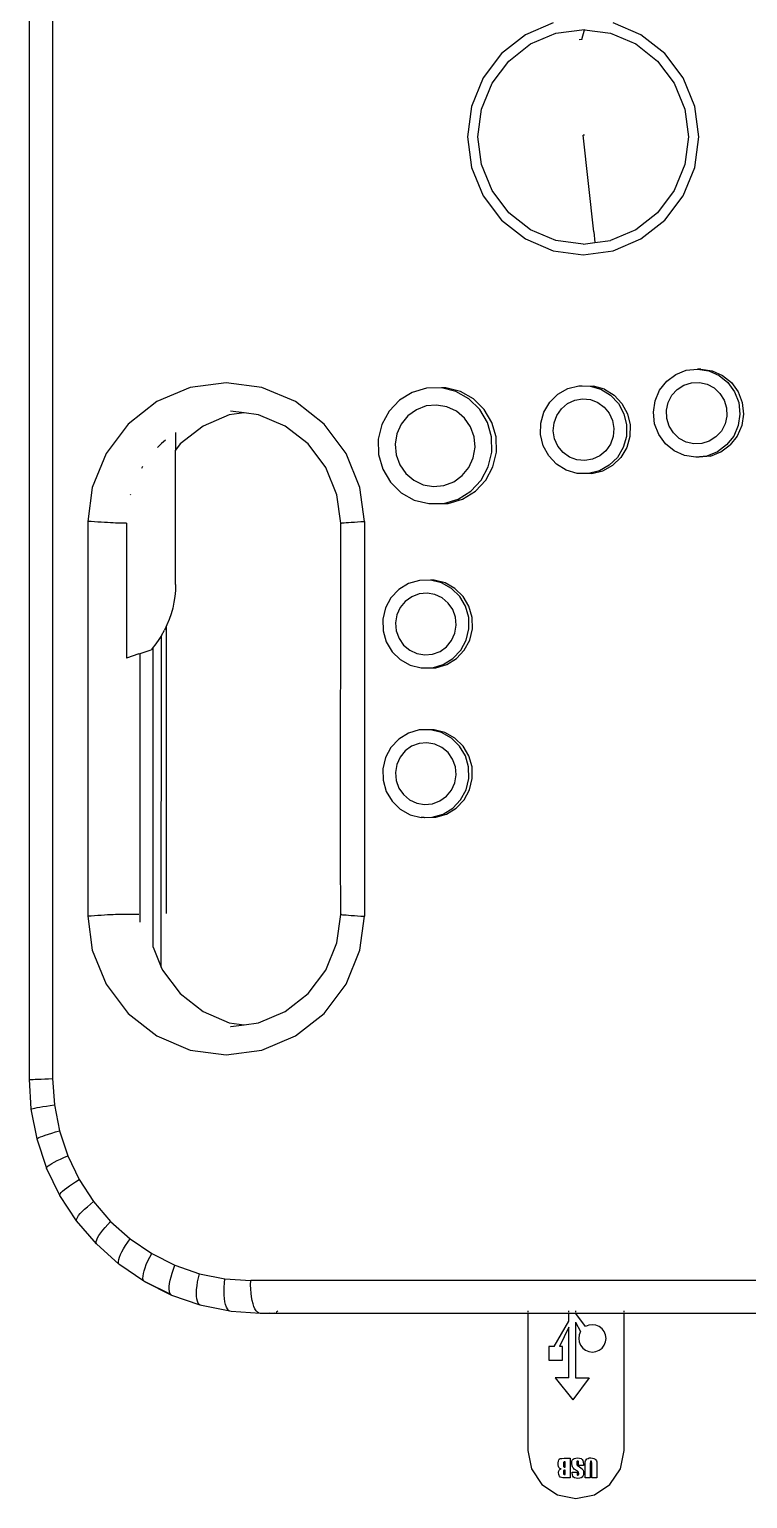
# Model space of a CAD drawing. Extents: x 2733443 to 3206532, y -1516114 to -1264405.
# Drawn here: x 3028931.4 to 3029077.1, y -1493497.3 to -1493199.3 of the extents above; entities that cross this region are included whole.
import ezdxf

# ---------------------------------------------------------------- set-up
doc = ezdxf.new("R2010")
doc.units = 0
doc.header["$MEASUREMENT"] = 0
doc.linetypes.add('1', pattern=[0, 0, 0])
doc.layers.get('0').update_dxf_attribs({"color": 250, "linetype": '1'})
doc.layers.add('furniture', color=33, linetype='Continuous')

# ---------------------------------------------------------------- blocks, each defined once
blk = doc.blocks.new('EQUIPMENT')
at = {"layer": 'furniture'}
for p, q in [((-2661.78, 8751.13), (-2661.78, 9115.26)), ((-2657.07, 9115.06), (-2657.07, 8751.33)), ((-2555.54, 8965.43), (-2561.2, 8963.04)), ((-2555, 8963.35), (-2549.2, 8964.13)), ((-2549.73, 8962.05), (-2549.19, 8964.05)), ((-2549.19, 8964.05), (-2549.22, 8964.06)), ((-2549.2, 8964.13), (-2549.19, 8964.05)), ((-2549.19, 8964.05), (-2543.95, 8963.35)), ((-2537.75, 8963.04), (-2543.41, 8965.43)), ((-2561.2, 8963.04), (-2566.06, 8959.24)), ((-2564.56, 8957.72), (-2560.14, 8961.18)), ((-2560.14, 8961.18), (-2555, 8963.35)), ((-2549.73, 8962.05), (-2550.27, 8961.98)), ((-2543.95, 8963.35), (-2538.81, 8961.18)), ((-2538.81, 8961.18), (-2534.39, 8957.72)), ((-2532.89, 8959.24), (-2537.75, 8963.04)), ((-2566.06, 8959.24), (-2569.78, 8954.29)), ((-2567.95, 8953.21), (-2564.56, 8957.72)), ((-2534.39, 8957.72), (-2531, 8953.21)), ((-2529.17, 8954.29), (-2532.89, 8959.24)), ((-2569.78, 8954.29), (-2572.12, 8948.52)), ((-2570.08, 8947.96), (-2567.95, 8953.21)), ((-2531, 8953.21), (-2528.86, 8947.96)), ((-2526.82, 8948.52), (-2529.17, 8954.29)), ((-2572.12, 8948.52), (-2572.92, 8942.33)), ((-2526.03, 8942.33), (-2526.82, 8948.52)), ((-2570.81, 8942.33), (-2570.08, 8947.96)), ((-2528.86, 8947.96), (-2528.14, 8942.33)), ((-2549.29, 8942.69), (-2549.51, 8942.66)), ((-2547.34, 8923.05), (-2549.51, 8942.66)), ((-2549.23, 8942.69), (-2549.29, 8942.69)), ((-2572.92, 8942.33), (-2572.12, 8936.14)), ((-2570.08, 8936.7), (-2570.81, 8942.33)), ((-2528.14, 8942.33), (-2528.86, 8936.7)), ((-2526.82, 8936.14), (-2526.03, 8942.33)), ((-2567.95, 8931.45), (-2570.08, 8936.7)), ((-2528.86, 8936.7), (-2531, 8931.45)), ((-2572.12, 8936.14), (-2569.78, 8930.38)), ((-2529.17, 8930.38), (-2526.82, 8936.14)), ((-2564.56, 8926.95), (-2567.95, 8931.45)), ((-2531, 8931.45), (-2534.39, 8926.95)), ((-2569.78, 8930.38), (-2566.06, 8925.42)), ((-2532.89, 8925.42), (-2529.17, 8930.38)), ((-2566.06, 8925.42), (-2561.2, 8921.62)), ((-2560.14, 8923.49), (-2564.56, 8926.95)), ((-2534.39, 8926.95), (-2538.81, 8923.49)), ((-2537.75, 8921.62), (-2532.89, 8925.42)), ((-2555, 8921.31), (-2560.14, 8923.49)), ((-2547.34, 8923.05), (-2547.1, 8920.89)), ((-2538.81, 8923.49), (-2543.95, 8921.31)), ((-2561.2, 8921.62), (-2555.54, 8919.23)), ((-2555.54, 8919.23), (-2549.47, 8918.42)), ((-2549.47, 8920.57), (-2555, 8921.31)), ((-2549.47, 8920.57), (-2547.1, 8920.89)), ((-2549.47, 8918.42), (-2543.41, 8919.23)), ((-2547.1, 8920.89), (-2543.95, 8921.31)), ((-2543.41, 8919.23), (-2537.75, 8921.62)), ((-2530.69, 8894.14), (-2528.56, 8894.99)), ((-2528.56, 8894.99), (-2526.28, 8895.25)), ((-2526.28, 8895.25), (-2524.02, 8894.9)), ((-2525.58, 8895.25), (-2526.28, 8895.25)), ((-2525.58, 8895.25), (-2523.31, 8894.9)), ((-2524.02, 8894.9), (-2521.92, 8893.96)), ((-2523.31, 8894.9), (-2521.21, 8893.96)), ((-2621.88, 8892.46), (-2629.15, 8891.49)), ((-2614.61, 8891.49), (-2621.88, 8892.46)), ((-2533.97, 8890.93), (-2532.54, 8892.76)), ((-2532.54, 8892.76), (-2530.69, 8894.14)), ((-2530.39, 8891.12), (-2529.03, 8891.99)), ((-2529.03, 8891.99), (-2527.5, 8892.47)), ((-2527.5, 8892.47), (-2525.89, 8892.54)), ((-2525.89, 8892.54), (-2524.33, 8892.17)), ((-2524.33, 8892.17), (-2522.91, 8891.41)), ((-2521.92, 8893.96), (-2520.13, 8892.5)), ((-2521.21, 8893.96), (-2519.42, 8892.5)), ((-2520.13, 8892.5), (-2518.77, 8890.61)), ((-2519.42, 8892.5), (-2518.07, 8890.61)), ((-2629.15, 8891.49), (-2635.93, 8888.63)), ((-2607.83, 8888.63), (-2614.61, 8891.49)), ((-2586.75, 8888.91), (-2588.85, 8886.69)), ((-2584.17, 8890.51), (-2586.75, 8888.91)), ((-2581.26, 8891.37), (-2584.17, 8890.51)), ((-2578.23, 8891.43), (-2581.26, 8891.37)), ((-2575.3, 8890.7), (-2578.23, 8891.43)), ((-2577.31, 8891.43), (-2578.23, 8891.43)), ((-2574.37, 8890.7), (-2577.31, 8891.43)), ((-2572.65, 8889.21), (-2575.3, 8890.7)), ((-2571.72, 8889.21), (-2574.37, 8890.7)), ((-2570.46, 8887.07), (-2572.65, 8889.21)), ((-2569.54, 8887.07), (-2571.72, 8889.21)), ((-2556.24, 8888.53), (-2554.59, 8890.15)), ((-2554.59, 8890.15), (-2552.58, 8891.27)), ((-2552.66, 8888.23), (-2551.2, 8888.92)), ((-2552.58, 8891.27), (-2550.35, 8891.83)), ((-2551.2, 8888.92), (-2549.62, 8889.19)), ((-2550.35, 8891.83), (-2549.71, 8891.82)), ((-2549.71, 8891.82), (-2549.65, 8891.83)), ((-2549.65, 8891.83), (-2548.06, 8891.78)), ((-2549.62, 8889.19), (-2548.02, 8889.04)), ((-2548.06, 8891.78), (-2545.86, 8891.13)), ((-2548.06, 8891.78), (-2547.36, 8891.78)), ((-2548.02, 8889.04), (-2546.52, 8888.47)), ((-2545.16, 8891.13), (-2547.36, 8891.78)), ((-2545.86, 8891.13), (-2543.9, 8889.92)), ((-2545.16, 8891.13), (-2543.2, 8889.92)), ((-2543.9, 8889.92), (-2542.31, 8888.23)), ((-2543.2, 8889.92), (-2541.61, 8888.23)), ((-2534.9, 8888.79), (-2533.97, 8890.93)), ((-2532.23, 8888.47), (-2531.48, 8889.92)), ((-2531.48, 8889.92), (-2530.39, 8891.12)), ((-2522.91, 8891.41), (-2521.73, 8890.3)), ((-2521.73, 8890.3), (-2520.88, 8888.91)), ((-2520.88, 8888.91), (-2520.4, 8887.35)), ((-2518.77, 8890.61), (-2517.94, 8888.43)), ((-2518.07, 8890.61), (-2517.23, 8888.43)), ((-2635.93, 8888.63), (-2641.74, 8884.07)), ((-2621.24, 8885.94), (-2626.54, 8883.69)), ((-2618.23, 8886.34), (-2621.24, 8885.94)), ((-2618.23, 8886.34), (-2621.03, 8886.72)), ((-2615.34, 8885.99), (-2618.23, 8886.34)), ((-2609.91, 8883.69), (-2615.34, 8885.99)), ((-2602.01, 8884.07), (-2607.83, 8888.63)), ((-2588.85, 8886.69), (-2590.31, 8883.98)), ((-2583.3, 8887), (-2585.02, 8885.76)), ((-2581.31, 8887.75), (-2583.3, 8887)), ((-2579.2, 8887.95), (-2581.31, 8887.75)), ((-2577.11, 8887.59), (-2579.2, 8887.95)), ((-2575.19, 8886.69), (-2577.11, 8887.59)), ((-2573.56, 8885.31), (-2575.19, 8886.69)), ((-2568.9, 8884.43), (-2570.46, 8887.07)), ((-2567.97, 8884.43), (-2569.54, 8887.07)), ((-2558.07, 8884.28), (-2557.43, 8886.53)), ((-2557.43, 8886.53), (-2556.24, 8888.53)), ((-2554.82, 8885.85), (-2553.9, 8887.19)), ((-2553.9, 8887.19), (-2552.66, 8888.23)), ((-2546.52, 8888.47), (-2545.21, 8887.53)), ((-2545.21, 8887.53), (-2544.19, 8886.27)), ((-2544.19, 8886.27), (-2543.52, 8884.78)), ((-2542.31, 8888.23), (-2541.21, 8886.19)), ((-2541.61, 8888.23), (-2540.5, 8886.19)), ((-2541.21, 8886.19), (-2540.66, 8883.92)), ((-2540.5, 8886.19), (-2539.96, 8883.92)), ((-2535.24, 8886.48), (-2534.9, 8888.79)), ((-2534.99, 8884.16), (-2535.24, 8886.48)), ((-2532.58, 8886.88), (-2532.23, 8888.47)), ((-2532.52, 8885.24), (-2532.58, 8886.88)), ((-2520.4, 8887.35), (-2520.34, 8885.72)), ((-2517.68, 8886.11), (-2518.03, 8883.8)), ((-2517.94, 8888.43), (-2517.68, 8886.11)), ((-2516.98, 8886.11), (-2517.33, 8883.8)), ((-2517.23, 8888.43), (-2516.98, 8886.11)), ((-2641.74, 8884.07), (-2646.21, 8878.14)), ((-2626.54, 8883.69), (-2631.2, 8880.05)), ((-2605.24, 8880.05), (-2609.91, 8883.69)), ((-2597.55, 8878.14), (-2602.01, 8884.07)), ((-2590.31, 8883.98), (-2591.03, 8880.99)), ((-2586.38, 8884.09), (-2587.26, 8882.13)), ((-2585.02, 8885.76), (-2586.38, 8884.09)), ((-2572.33, 8883.55), (-2573.56, 8885.31)), ((-2571.6, 8881.52), (-2572.33, 8883.55)), ((-2568.05, 8881.47), (-2568.9, 8884.43)), ((-2567.13, 8881.47), (-2567.97, 8884.43)), ((-2558.11, 8881.94), (-2558.07, 8884.28)), ((-2555.53, 8882.69), (-2555.38, 8884.32)), ((-2555.38, 8884.32), (-2554.82, 8885.85)), ((-2543.52, 8884.78), (-2543.24, 8883.17)), ((-2543.24, 8883.17), (-2543.39, 8881.54)), ((-2540.66, 8883.92), (-2540.71, 8881.58)), ((-2539.96, 8883.92), (-2540, 8881.58)), ((-2534.16, 8881.98), (-2534.99, 8884.16)), ((-2532.05, 8883.68), (-2532.52, 8885.24)), ((-2531.19, 8882.29), (-2532.05, 8883.68)), ((-2520.7, 8884.12), (-2521.45, 8882.67)), ((-2520.34, 8885.72), (-2520.7, 8884.12)), ((-2518.03, 8883.8), (-2518.95, 8881.66)), ((-2517.33, 8883.8), (-2518.25, 8881.66)), ((-2635.01, 8880.13), (-2635.78, 8879.36)), ((-2634.21, 8880.81), (-2635.01, 8880.13)), ((-2632.15, 8882.36), (-2632.15, 8878.79)), ((-2631.2, 8880.05), (-2632.15, 8878.79)), ((-2601.67, 8875.29), (-2605.24, 8880.05)), ((-2591.03, 8880.99), (-2590.97, 8877.9)), ((-2587.26, 8882.13), (-2587.62, 8880)), ((-2587.62, 8880), (-2587.42, 8877.85)), ((-2571.4, 8879.37), (-2571.6, 8881.52)), ((-2567.99, 8878.39), (-2568.05, 8881.47)), ((-2567.06, 8878.39), (-2567.13, 8881.47)), ((-2557.57, 8879.67), (-2558.11, 8881.94)), ((-2555.26, 8881.08), (-2555.53, 8882.69)), ((-2554.59, 8879.59), (-2555.26, 8881.08)), ((-2543.95, 8880.01), (-2544.88, 8878.67)), ((-2543.39, 8881.54), (-2543.95, 8880.01)), ((-2540.71, 8881.58), (-2541.35, 8879.33)), ((-2540, 8881.58), (-2540.64, 8879.33)), ((-2532.8, 8880.1), (-2534.16, 8881.98)), ((-2531.01, 8878.64), (-2532.8, 8880.1)), ((-2530.01, 8881.18), (-2531.19, 8882.29)), ((-2528.6, 8880.42), (-2530.01, 8881.18)), ((-2527.03, 8880.05), (-2528.6, 8880.42)), ((-2525.43, 8880.12), (-2527.03, 8880.05)), ((-2523.89, 8880.6), (-2525.43, 8880.12)), ((-2522.54, 8881.47), (-2523.89, 8880.6)), ((-2521.45, 8882.67), (-2522.54, 8881.47)), ((-2518.95, 8881.66), (-2520.38, 8879.84)), ((-2518.25, 8881.66), (-2519.68, 8879.84)), ((-2646.21, 8878.14), (-2649.02, 8871.23)), ((-2632.15, 8851.52), (-2632.15, 8878.79)), ((-2594.74, 8871.23), (-2597.55, 8878.14)), ((-2590.97, 8877.9), (-2590.12, 8874.94)), ((-2587.42, 8877.85), (-2586.69, 8875.83)), ((-2572.64, 8875.28), (-2571.76, 8877.24)), ((-2571.76, 8877.24), (-2571.4, 8879.37)), ((-2568.71, 8875.39), (-2567.99, 8878.39)), ((-2567.79, 8875.39), (-2567.06, 8878.39)), ((-2556.46, 8877.63), (-2557.57, 8879.67)), ((-2554.87, 8875.94), (-2556.46, 8877.63)), ((-2553.56, 8878.33), (-2554.59, 8879.59)), ((-2552.25, 8877.39), (-2553.56, 8878.33)), ((-2550.75, 8876.82), (-2552.25, 8877.39)), ((-2546.11, 8877.63), (-2547.57, 8876.94)), ((-2544.88, 8878.67), (-2546.11, 8877.63)), ((-2542.53, 8877.33), (-2544.19, 8875.72)), ((-2543.48, 8875.72), (-2541.83, 8877.33)), ((-2541.35, 8879.33), (-2542.53, 8877.33)), ((-2540.64, 8879.33), (-2541.83, 8877.33)), ((-2528.91, 8877.7), (-2531.01, 8878.64)), ((-2526.64, 8877.34), (-2528.91, 8877.7)), ((-2524.37, 8877.6), (-2526.64, 8877.34)), ((-2525.94, 8877.34), (-2526.64, 8877.34)), ((-2523.66, 8877.6), (-2525.94, 8877.34)), ((-2522.23, 8878.45), (-2524.37, 8877.6)), ((-2523.66, 8877.6), (-2521.53, 8878.45)), ((-2520.38, 8879.84), (-2522.23, 8878.45)), ((-2521.53, 8878.45), (-2519.68, 8879.84)), ((-2638.83, 8875.46), (-2639.07, 8875.05)), ((-2599.42, 8869.76), (-2601.67, 8875.29)), ((-2590.12, 8874.94), (-2588.56, 8872.3)), ((-2586.69, 8875.83), (-2585.46, 8874.06)), ((-2585.46, 8874.06), (-2583.83, 8872.68)), ((-2574, 8873.62), (-2572.64, 8875.28)), ((-2570.17, 8872.69), (-2568.71, 8875.39)), ((-2569.24, 8872.69), (-2567.79, 8875.39)), ((-2552.91, 8874.73), (-2554.87, 8875.94)), ((-2550.71, 8874.08), (-2552.91, 8874.73)), ((-2549.15, 8876.67), (-2550.75, 8876.82)), ((-2548.42, 8874.03), (-2550.71, 8874.08)), ((-2547.57, 8876.94), (-2549.15, 8876.67)), ((-2546.19, 8874.59), (-2548.42, 8874.03)), ((-2547.72, 8874.03), (-2548.42, 8874.03)), ((-2547.72, 8874.03), (-2545.49, 8874.59)), ((-2544.19, 8875.72), (-2546.19, 8874.59)), ((-2545.49, 8874.59), (-2543.48, 8875.72)), ((-2649.02, 8871.23), (-2649.9, 8864.35)), ((-2593.85, 8864.35), (-2594.74, 8871.23)), ((-2588.56, 8872.3), (-2586.38, 8870.16)), ((-2583.83, 8872.68), (-2581.91, 8871.78)), ((-2581.91, 8871.78), (-2579.82, 8871.42)), ((-2579.82, 8871.42), (-2577.71, 8871.62)), ((-2577.71, 8871.62), (-2575.73, 8872.37)), ((-2575.73, 8872.37), (-2574, 8873.62)), ((-2572.27, 8870.46), (-2570.17, 8872.69)), ((-2571.34, 8870.46), (-2569.24, 8872.69)), ((-2641.29, 8869.81), (-2641.32, 8869.69)), ((-2598.65, 8863.99), (-2599.42, 8869.76)), ((-2586.38, 8870.16), (-2583.72, 8868.67)), ((-2583.72, 8868.67), (-2580.79, 8867.94)), ((-2577.76, 8868), (-2574.85, 8868.86)), ((-2576.83, 8868), (-2573.93, 8868.86)), ((-2574.85, 8868.86), (-2572.27, 8870.46)), ((-2573.93, 8868.86), (-2571.34, 8870.46)), ((-2580.79, 8867.94), (-2579.93, 8867.96)), ((-2579.93, 8867.96), (-2579.86, 8867.94)), ((-2579.86, 8867.94), (-2577.76, 8868)), ((-2577.76, 8868), (-2576.83, 8868)), ((-2649.27, 8864.31), (-2649.9, 8864.35)), ((-2649.9, 8864.35), (-2649.9, 8784.26)), ((-2648.59, 8864.26), (-2649.27, 8864.31)), ((-2647.91, 8864.22), (-2648.59, 8864.26)), ((-2647.22, 8864.17), (-2647.91, 8864.22)), ((-2646.55, 8864.13), (-2647.22, 8864.17)), ((-2645.91, 8864.09), (-2646.55, 8864.13)), ((-2645.31, 8864.06), (-2645.91, 8864.09)), ((-2644.78, 8864.03), (-2645.31, 8864.06)), ((-2644.31, 8864.01), (-2644.78, 8864.03)), ((-2643.94, 8863.99), (-2644.31, 8864.01)), ((-2643.65, 8863.98), (-2643.94, 8863.99)), ((-2643.46, 8863.98), (-2643.65, 8863.98)), ((-2642.09, 8863.98), (-2643.46, 8863.98)), ((-2642.09, 8863.98), (-2642.09, 8836.58)), ((-2598.67, 8796.53), (-2598.65, 8863.99)), ((-2598.59, 8863.98), (-2598.65, 8863.99)), ((-2598.59, 8863.98), (-2598.52, 8864.01)), ((-2598.52, 8863.98), (-2598.59, 8863.98)), ((-2598.52, 8864.01), (-2598.29, 8864.03)), ((-2598.29, 8864.03), (-2597.97, 8864.06)), ((-2597.97, 8864.06), (-2597.55, 8864.09)), ((-2597.55, 8864.09), (-2597.06, 8864.13)), ((-2597.06, 8864.13), (-2596.5, 8864.17)), ((-2596.5, 8864.17), (-2595.88, 8864.22)), ((-2595.88, 8864.22), (-2595.23, 8864.26)), ((-2595.23, 8864.26), (-2594.54, 8864.31)), ((-2594.54, 8864.31), (-2593.85, 8864.35)), ((-2593.85, 8864.35), (-2593.85, 8784.26)), ((-2632.18, 8850.32), (-2632.29, 8849.12)), ((-2632.15, 8851.52), (-2632.18, 8850.32)), ((-2586.86, 8850.51), (-2588.45, 8848.82)), ((-2584.9, 8851.72), (-2586.86, 8850.51)), ((-2582.7, 8852.37), (-2584.9, 8851.72)), ((-2580.41, 8852.42), (-2582.7, 8852.37)), ((-2578.18, 8851.86), (-2580.41, 8852.42)), ((-2579.7, 8852.42), (-2580.41, 8852.42)), ((-2577.48, 8851.86), (-2579.7, 8852.42)), ((-2576.17, 8850.74), (-2578.18, 8851.86)), ((-2575.47, 8850.74), (-2577.48, 8851.86)), ((-2574.52, 8849.12), (-2576.17, 8850.74)), ((-2573.82, 8849.12), (-2575.47, 8850.74)), ((-2632.47, 8847.93), (-2632.72, 8846.76)), ((-2632.29, 8849.12), (-2632.47, 8847.93)), ((-2588.45, 8848.82), (-2589.55, 8846.78)), ((-2585.55, 8848.12), (-2586.57, 8846.86)), ((-2584.24, 8849.07), (-2585.55, 8848.12)), ((-2582.74, 8849.63), (-2584.24, 8849.07)), ((-2581.14, 8849.78), (-2582.74, 8849.63)), ((-2579.56, 8849.51), (-2581.14, 8849.78)), ((-2578.1, 8848.83), (-2579.56, 8849.51)), ((-2576.86, 8847.78), (-2578.1, 8848.83)), ((-2575.94, 8846.45), (-2576.86, 8847.78)), ((-2573.33, 8847.12), (-2574.52, 8849.12)), ((-2572.63, 8847.12), (-2573.82, 8849.12)), ((-2633.43, 8844.47), (-2633.89, 8843.36)), ((-2633.04, 8845.6), (-2633.43, 8844.47)), ((-2632.72, 8846.76), (-2633.04, 8845.6)), ((-2589.55, 8846.78), (-2590.1, 8844.51)), ((-2590.1, 8844.51), (-2590.05, 8842.17)), ((-2587.24, 8845.37), (-2587.51, 8843.76)), ((-2586.57, 8846.86), (-2587.24, 8845.37)), ((-2575.38, 8844.91), (-2575.94, 8846.45)), ((-2575.23, 8843.28), (-2575.38, 8844.91)), ((-2572.69, 8844.87), (-2573.33, 8847.12)), ((-2572.65, 8842.54), (-2572.69, 8844.87)), ((-2571.99, 8844.87), (-2572.63, 8847.12)), ((-2571.94, 8842.54), (-2571.99, 8844.87)), ((-2635, 8841.23), (-2635.65, 8840.22)), ((-2635.03, 8773.93), (-2635, 8841.23)), ((-2635, 8841.23), (-2634.41, 8842.28)), ((-2633.89, 8843.36), (-2634.41, 8842.28)), ((-2634.01, 8784.8), (-2634.01, 8843.1)), ((-2590.05, 8842.17), (-2589.41, 8839.92)), ((-2587.51, 8843.76), (-2587.37, 8842.13)), ((-2587.37, 8842.13), (-2586.81, 8840.6)), ((-2576.17, 8840.18), (-2575.5, 8841.67)), ((-2575.5, 8841.67), (-2575.23, 8843.28)), ((-2573.19, 8840.27), (-2572.65, 8842.54)), ((-2572.49, 8840.27), (-2571.94, 8842.54)), ((-2639.3, 8837.56), (-2637.12, 8838.32)), ((-2636.68, 8838.86), (-2637.12, 8838.32)), ((-2636.35, 8839.25), (-2636.68, 8838.86)), ((-2636.68, 8778.01), (-2636.68, 8838.86)), ((-2635.65, 8840.22), (-2636.35, 8839.25)), ((-2589.41, 8839.92), (-2588.23, 8837.92)), ((-2586.81, 8840.6), (-2585.88, 8839.26)), ((-2585.88, 8839.26), (-2584.65, 8838.22)), ((-2578.5, 8837.98), (-2577.2, 8838.92)), ((-2577.2, 8838.92), (-2576.17, 8840.18)), ((-2574.3, 8838.22), (-2573.19, 8840.27)), ((-2573.6, 8838.22), (-2572.49, 8840.27)), ((-2639.58, 8837.46), (-2642.09, 8836.58)), ((-2639.58, 8837.46), (-2639.3, 8837.56)), ((-2639.3, 8783.03), (-2639.3, 8837.56)), ((-2588.23, 8837.92), (-2586.57, 8836.31)), ((-2586.57, 8836.31), (-2584.56, 8835.18)), ((-2584.65, 8838.22), (-2583.19, 8837.53)), ((-2583.19, 8837.53), (-2581.61, 8837.26)), ((-2581.61, 8837.26), (-2580.01, 8837.41)), ((-2580.05, 8834.67), (-2577.85, 8835.32)), ((-2580.01, 8837.41), (-2578.5, 8837.98)), ((-2579.34, 8834.67), (-2577.14, 8835.32)), ((-2577.85, 8835.32), (-2575.88, 8836.53)), ((-2577.14, 8835.32), (-2575.18, 8836.53)), ((-2575.88, 8836.53), (-2574.3, 8838.22)), ((-2575.18, 8836.53), (-2573.6, 8838.22)), ((-2584.56, 8835.18), (-2582.34, 8834.62)), ((-2582.34, 8834.62), (-2581.69, 8834.63)), ((-2581.69, 8834.63), (-2581.64, 8834.62)), ((-2581.64, 8834.62), (-2580.05, 8834.67)), ((-2580.05, 8834.67), (-2579.34, 8834.67)), ((-2584.92, 8821.38), (-2586.88, 8820.17)), ((-2582.72, 8822.04), (-2584.92, 8821.38)), ((-2580.42, 8822.08), (-2582.72, 8822.04)), ((-2578.2, 8821.53), (-2580.42, 8822.08)), ((-2579.72, 8822.08), (-2580.42, 8822.08)), ((-2577.5, 8821.53), (-2579.72, 8822.08)), ((-2576.19, 8820.4), (-2578.2, 8821.53)), ((-2575.49, 8820.4), (-2577.5, 8821.53)), ((-2574.54, 8818.78), (-2576.19, 8820.4)), ((-2573.83, 8818.78), (-2575.49, 8820.4)), ((-2588.47, 8818.49), (-2589.57, 8816.44)), ((-2586.88, 8820.17), (-2588.47, 8818.49)), ((-2585.57, 8817.78), (-2586.59, 8816.52)), ((-2584.26, 8818.73), (-2585.57, 8817.78)), ((-2582.75, 8819.3), (-2584.26, 8818.73)), ((-2581.16, 8819.45), (-2582.75, 8819.3)), ((-2579.57, 8819.17), (-2581.16, 8819.45)), ((-2578.12, 8818.49), (-2579.57, 8819.17)), ((-2576.88, 8817.44), (-2578.12, 8818.49)), ((-2575.95, 8816.11), (-2576.88, 8817.44)), ((-2573.35, 8816.78), (-2574.54, 8818.78)), ((-2572.65, 8816.78), (-2573.83, 8818.78)), ((-2589.57, 8816.44), (-2590.12, 8814.17)), ((-2587.26, 8815.04), (-2587.53, 8813.42)), ((-2586.59, 8816.52), (-2587.26, 8815.04)), ((-2575.4, 8814.57), (-2575.95, 8816.11)), ((-2575.25, 8812.94), (-2575.4, 8814.57)), ((-2572.71, 8814.54), (-2573.35, 8816.78)), ((-2572.66, 8812.2), (-2572.71, 8814.54)), ((-2572.01, 8814.54), (-2572.65, 8816.78)), ((-2571.96, 8812.2), (-2572.01, 8814.54)), ((-2590.12, 8814.17), (-2590.07, 8811.83)), ((-2590.07, 8811.83), (-2589.43, 8809.59)), ((-2587.53, 8813.42), (-2587.38, 8811.79)), ((-2587.38, 8811.79), (-2586.83, 8810.26)), ((-2575.52, 8811.33), (-2575.25, 8812.94)), ((-2573.21, 8809.93), (-2572.66, 8812.2)), ((-2572.51, 8809.93), (-2571.96, 8812.2)), ((-2589.43, 8809.59), (-2588.24, 8807.59)), ((-2586.83, 8810.26), (-2585.9, 8808.92)), ((-2585.9, 8808.92), (-2584.67, 8807.88)), ((-2578.52, 8807.64), (-2577.21, 8808.59)), ((-2577.21, 8808.59), (-2576.19, 8809.84)), ((-2576.19, 8809.84), (-2575.52, 8811.33)), ((-2574.32, 8807.88), (-2573.21, 8809.93)), ((-2573.61, 8807.88), (-2572.51, 8809.93)), ((-2588.24, 8807.59), (-2586.59, 8805.97)), ((-2586.59, 8805.97), (-2584.58, 8804.84)), ((-2584.67, 8807.88), (-2583.21, 8807.2)), ((-2583.21, 8807.2), (-2581.63, 8806.92)), ((-2581.63, 8806.92), (-2580.03, 8807.07)), ((-2580.03, 8807.07), (-2578.52, 8807.64)), ((-2577.86, 8804.98), (-2575.9, 8806.19)), ((-2577.16, 8804.98), (-2575.2, 8806.19)), ((-2575.9, 8806.19), (-2574.32, 8807.88)), ((-2575.2, 8806.19), (-2573.61, 8807.88)), ((-2584.58, 8804.84), (-2582.36, 8804.28)), ((-2581.71, 8804.3), (-2582.36, 8804.28)), ((-2581.71, 8804.3), (-2581.65, 8804.28)), ((-2581.65, 8804.28), (-2580.07, 8804.33)), ((-2580.07, 8804.33), (-2577.86, 8804.98)), ((-2580.07, 8804.33), (-2579.36, 8804.33)), ((-2579.36, 8804.33), (-2577.16, 8804.98)), ((-2598.65, 8784.62), (-2598.67, 8796.53)), ((-2643.94, 8784.62), (-2644.31, 8784.6)), ((-2643.65, 8784.63), (-2643.94, 8784.62)), ((-2643.46, 8784.63), (-2643.65, 8784.63)), ((-2639.58, 8784.63), (-2643.46, 8784.63)), ((-2599.42, 8778.85), (-2598.65, 8784.62)), ((-2598.59, 8784.63), (-2598.65, 8784.62)), ((-2598.52, 8784.63), (-2598.59, 8784.63)), ((-2598.59, 8784.63), (-2598.52, 8784.6)), ((-2649.27, 8784.3), (-2649.9, 8784.26)), ((-2649.9, 8784.26), (-2649.02, 8777.38)), ((-2648.59, 8784.35), (-2649.27, 8784.3)), ((-2647.91, 8784.39), (-2648.59, 8784.35)), ((-2647.22, 8784.44), (-2647.91, 8784.39)), ((-2646.55, 8784.48), (-2647.22, 8784.44)), ((-2645.91, 8784.52), (-2646.55, 8784.48)), ((-2645.31, 8784.55), (-2645.91, 8784.52)), ((-2644.78, 8784.58), (-2645.31, 8784.55)), ((-2644.31, 8784.6), (-2644.78, 8784.58)), ((-2598.52, 8784.6), (-2598.29, 8784.58)), ((-2598.29, 8784.58), (-2597.97, 8784.55)), ((-2597.97, 8784.55), (-2597.55, 8784.52)), ((-2597.55, 8784.52), (-2597.06, 8784.48)), ((-2597.06, 8784.48), (-2596.5, 8784.44)), ((-2596.5, 8784.44), (-2595.88, 8784.39)), ((-2595.88, 8784.39), (-2595.23, 8784.35)), ((-2595.23, 8784.35), (-2594.54, 8784.3)), ((-2594.74, 8777.38), (-2593.85, 8784.26)), ((-2594.54, 8784.3), (-2593.85, 8784.26)), ((-2601.67, 8773.32), (-2599.42, 8778.85)), ((-2649.02, 8777.38), (-2646.21, 8770.47)), ((-2636.68, 8778.01), (-2635.03, 8773.93)), ((-2597.55, 8770.47), (-2594.74, 8777.38)), ((-2635.03, 8773.93), (-2634.78, 8773.32)), ((-2634.78, 8773.32), (-2631.2, 8768.56)), ((-2605.24, 8768.56), (-2601.67, 8773.32)), ((-2646.21, 8770.47), (-2641.74, 8764.54)), ((-2602.01, 8764.54), (-2597.55, 8770.47)), ((-2631.2, 8768.56), (-2626.54, 8764.92)), ((-2609.91, 8764.91), (-2605.24, 8768.56)), ((-2641.74, 8764.54), (-2635.93, 8759.98)), ((-2626.54, 8764.92), (-2621.29, 8762.67)), ((-2615.34, 8762.62), (-2609.91, 8764.91)), ((-2607.83, 8759.98), (-2602.01, 8764.54)), ((-2621.29, 8762.67), (-2621.24, 8762.67)), ((-2621.24, 8762.67), (-2618.23, 8762.27)), ((-2621.03, 8761.89), (-2620.96, 8761.89)), ((-2620.96, 8761.89), (-2618.23, 8762.27)), ((-2618.23, 8762.27), (-2615.34, 8762.62)), ((-2635.93, 8759.98), (-2629.15, 8757.12)), ((-2614.61, 8757.12), (-2607.83, 8759.98)), ((-2629.15, 8757.12), (-2621.88, 8756.15)), ((-2621.88, 8756.15), (-2614.61, 8757.12)), ((-2661.78, 8751.13), (-2661.65, 8751.14)), ((-2661.4, 8745.18), (-2661.78, 8751.13)), ((-2661.65, 8751.14), (-2661.4, 8751.16)), ((-2661.4, 8751.16), (-2661.04, 8751.18)), ((-2661.04, 8751.18), (-2660.59, 8751.2)), ((-2660.59, 8751.2), (-2660.03, 8751.22)), ((-2660.03, 8751.22), (-2659.39, 8751.25)), ((-2659.39, 8751.25), (-2658.68, 8751.28)), ((-2658.68, 8751.28), (-2657.9, 8751.3)), ((-2657.9, 8751.3), (-2657.07, 8751.33)), ((-2657.07, 8751.33), (-2656.72, 8745.99)), ((-2657.55, 8745.87), (-2656.72, 8745.99)), ((-2656.72, 8745.99), (-2655.7, 8740.73)), ((-2661.42, 8745.14), (-2661.4, 8745.18)), ((-2660.22, 8739.14), (-2661.42, 8745.14)), ((-2661.4, 8745.18), (-2661.27, 8745.23)), ((-2661.27, 8745.23), (-2661.02, 8745.3)), ((-2661.02, 8745.3), (-2660.67, 8745.37)), ((-2660.67, 8745.37), (-2660.22, 8745.46)), ((-2660.22, 8745.46), (-2659.67, 8745.55)), ((-2659.67, 8745.55), (-2659.03, 8745.65)), ((-2659.03, 8745.65), (-2658.32, 8745.76)), ((-2658.32, 8745.76), (-2657.55, 8745.87)), ((-2658.56, 8739.87), (-2657.94, 8740.07)), ((-2657.94, 8740.07), (-2657.25, 8740.29)), ((-2657.25, 8740.29), (-2656.5, 8740.51)), ((-2656.5, 8740.51), (-2655.7, 8740.73)), ((-2655.7, 8740.73), (-2654.01, 8735.66)), ((-2660.23, 8739.06), (-2660.22, 8739.14)), ((-2660.19, 8739.04), (-2660.23, 8739.06)), ((-2660.22, 8739.14), (-2660.1, 8739.24)), ((-2658.28, 8733.3), (-2660.19, 8739.04)), ((-2660.1, 8739.24), (-2659.87, 8739.37)), ((-2659.87, 8739.37), (-2659.53, 8739.51)), ((-2659.53, 8739.51), (-2659.09, 8739.68)), ((-2659.09, 8739.68), (-2658.56, 8739.87)), ((-2657.65, 8733.86), (-2657.23, 8734.11)), ((-2657.23, 8734.11), (-2656.73, 8734.39)), ((-2656.73, 8734.39), (-2656.15, 8734.69)), ((-2656.15, 8734.69), (-2655.49, 8735)), ((-2655.49, 8735), (-2654.78, 8735.33)), ((-2654.78, 8735.33), (-2654.01, 8735.66)), ((-2654.01, 8735.66), (-2651.69, 8730.85)), ((-2658.28, 8733.3), (-2658.17, 8733.45)), ((-2658.28, 8733.19), (-2658.28, 8733.3)), ((-2655.59, 8727.63), (-2658.28, 8733.19)), ((-2658.2, 8733.14), (-2658.28, 8733.19)), ((-2658.17, 8733.45), (-2657.96, 8733.64)), ((-2657.96, 8733.64), (-2657.65, 8733.86)), ((-2655.52, 8727.97), (-2655.34, 8728.21)), ((-2655.34, 8728.21), (-2655.06, 8728.5)), ((-2655.06, 8728.5), (-2654.68, 8728.83)), ((-2654.68, 8728.83), (-2654.22, 8729.19)), ((-2654.22, 8729.19), (-2653.68, 8729.58)), ((-2653.68, 8729.58), (-2653.07, 8729.99)), ((-2653.07, 8729.99), (-2652.4, 8730.42)), ((-2652.4, 8730.42), (-2651.69, 8730.85)), ((-2651.69, 8730.85), (-2648.77, 8726.4)), ((-2655.61, 8727.77), (-2655.52, 8727.97)), ((-2655.59, 8727.63), (-2655.61, 8727.77)), ((-2652.21, 8722.47), (-2655.59, 8727.63)), ((-2650.58, 8724.85), (-2650.03, 8725.35)), ((-2650.03, 8725.35), (-2649.42, 8725.87)), ((-2649.42, 8725.87), (-2648.77, 8726.4)), ((-2648.77, 8726.4), (-2645.3, 8722.37)), ((-2652.25, 8722.65), (-2652.19, 8722.89)), ((-2652.21, 8722.47), (-2652.25, 8722.65)), ((-2648.2, 8717.81), (-2652.21, 8722.47)), ((-2652.19, 8722.89), (-2652.04, 8723.18)), ((-2652.04, 8723.18), (-2651.8, 8723.54)), ((-2651.8, 8723.54), (-2651.47, 8723.94)), ((-2651.47, 8723.94), (-2651.07, 8724.38)), ((-2651.07, 8724.38), (-2650.58, 8724.85)), ((-2645.89, 8721.76), (-2645.3, 8722.37)), ((-2645.3, 8722.37), (-2641.35, 8718.84)), ((-2647.94, 8719.05), (-2647.67, 8719.51)), ((-2647.67, 8719.51), (-2647.32, 8720.02)), ((-2647.32, 8720.02), (-2646.9, 8720.57)), ((-2646.9, 8720.57), (-2646.42, 8721.15)), ((-2646.42, 8721.15), (-2645.89, 8721.76)), ((-2648.26, 8718.01), (-2648.24, 8718.29)), ((-2648.2, 8717.81), (-2648.26, 8718.01)), ((-2648.24, 8718.29), (-2648.13, 8718.64)), ((-2643.63, 8713.72), (-2648.2, 8717.81)), ((-2648.13, 8718.64), (-2647.94, 8719.05)), ((-2643.33, 8715.63), (-2643.05, 8716.2)), ((-2643.05, 8716.2), (-2642.71, 8716.82)), ((-2642.71, 8716.82), (-2642.31, 8717.47)), ((-2642.31, 8717.47), (-2641.85, 8718.15)), ((-2641.85, 8718.15), (-2641.35, 8718.84)), ((-2641.35, 8718.84), (-2636.98, 8715.86)), ((-2643.73, 8714.26), (-2643.67, 8714.65)), ((-2643.72, 8713.95), (-2643.73, 8714.26)), ((-2643.63, 8713.72), (-2643.72, 8713.95)), ((-2643.67, 8714.65), (-2643.54, 8715.11)), ((-2643.46, 8713.58), (-2643.63, 8713.72)), ((-2643.54, 8715.11), (-2643.33, 8715.63)), ((-2638.57, 8710.27), (-2643.46, 8713.58)), ((-2638.33, 8712.98), (-2638.07, 8713.66)), ((-2638.07, 8713.66), (-2637.75, 8714.37)), ((-2637.75, 8714.37), (-2637.39, 8715.11)), ((-2637.39, 8715.11), (-2636.98, 8715.86)), ((-2636.98, 8715.86), (-2632.27, 8713.49)), ((-2632.58, 8712.69), (-2632.27, 8713.49)), ((-2632.27, 8713.49), (-2627.3, 8711.77)), ((-2638.75, 8710.87), (-2638.74, 8711.29)), ((-2638.69, 8710.53), (-2638.75, 8710.87)), ((-2638.74, 8711.29), (-2638.67, 8711.79)), ((-2638.57, 8710.27), (-2638.69, 8710.53)), ((-2638.67, 8711.79), (-2638.53, 8712.36)), ((-2638.39, 8710.12), (-2638.57, 8710.27)), ((-2638.53, 8712.36), (-2638.33, 8712.98)), ((-2632.91, 8707.36), (-2638.39, 8710.12)), ((-2638.14, 8710.06), (-2638.39, 8710.12)), ((-2633.35, 8709.75), (-2633.23, 8710.42)), ((-2633.23, 8710.42), (-2633.06, 8711.14)), ((-2633.06, 8711.14), (-2632.84, 8711.9)), ((-2632.84, 8711.9), (-2632.58, 8712.69)), ((-2627.66, 8710.11), (-2627.5, 8710.93)), ((-2627.5, 8710.93), (-2627.3, 8711.77)), ((-2627.3, 8711.77), (-2622.14, 8710.72)), ((-2622.24, 8709.86), (-2622.14, 8710.72)), ((-2622.14, 8710.72), (-2616.9, 8710.37)), ((-2616.91, 8709.51), (-2616.9, 8710.37)), ((-2299.58, 8710.37), (-2616.9, 8710.37)), ((-2633.12, 8707.53), (-2638.14, 8710.06)), ((-2633.42, 8708.61), (-2633.41, 8709.15)), ((-2633.38, 8708.16), (-2633.42, 8708.61)), ((-2633.41, 8709.15), (-2633.35, 8709.75)), ((-2633.27, 8707.8), (-2633.38, 8708.16)), ((-2633.12, 8707.53), (-2633.27, 8707.8)), ((-2632.91, 8707.36), (-2633.12, 8707.53)), ((-2627.13, 8705.36), (-2632.91, 8707.36)), ((-2627.89, 8707.86), (-2627.86, 8708.56)), ((-2627.87, 8707.23), (-2627.89, 8707.86)), ((-2627.81, 8706.67), (-2627.87, 8707.23)), ((-2627.86, 8708.56), (-2627.78, 8709.31)), ((-2627.78, 8709.31), (-2627.66, 8710.11)), ((-2622.31, 8708.2), (-2622.29, 8709.02)), ((-2622.28, 8707.43), (-2622.31, 8708.2)), ((-2622.29, 8709.02), (-2622.24, 8709.86)), ((-2622.22, 8706.71), (-2622.28, 8707.43)), ((-2616.88, 8708.66), (-2616.91, 8709.51)), ((-2616.82, 8707.84), (-2616.88, 8708.66)), ((-2616.72, 8707.06), (-2616.82, 8707.84)), ((-2627.7, 8706.2), (-2627.81, 8706.67)), ((-2627.55, 8705.82), (-2627.7, 8706.2)), ((-2627.36, 8705.54), (-2627.55, 8705.82)), ((-2627.13, 8705.36), (-2627.36, 8705.54)), ((-2626.87, 8705.3), (-2627.13, 8705.36)), ((-2621.14, 8704.15), (-2626.87, 8705.3)), ((-2622.12, 8706.06), (-2622.22, 8706.71)), ((-2621.99, 8705.49), (-2622.12, 8706.06)), ((-2621.82, 8705), (-2621.99, 8705.49)), ((-2621.62, 8704.62), (-2621.82, 8705)), ((-2621.4, 8704.33), (-2621.62, 8704.62)), ((-2621.14, 8704.15), (-2621.4, 8704.33)), ((-2616.59, 8706.34), (-2616.72, 8707.06)), ((-2616.43, 8705.68), (-2616.59, 8706.34)), ((-2616.24, 8705.11), (-2616.43, 8705.68)), ((-2616.03, 8704.62), (-2616.24, 8705.11)), ((-2615.79, 8704.23), (-2616.03, 8704.62)), ((-2615.53, 8703.94), (-2615.79, 8704.23)), ((-2611.42, 8704.23), (-2611.66, 8703.99)), ((-2560.72, 8704.23), (-2560.72, 8703.94)), ((-2552.39, 8703.94), (-2552.39, 8704.23)), ((-2551, 8704.23), (-2551, 8703.94)), ((-2541.19, 8703.94), (-2541.19, 8704.23)), ((-2620.88, 8704.08), (-2621.14, 8704.15)), ((-2614.99, 8703.69), (-2620.88, 8704.08)), ((-2615.27, 8703.76), (-2615.53, 8703.94)), ((-2614.99, 8703.69), (-2615.27, 8703.76)), ((-2612.35, 8703.7), (-2614.99, 8703.69)), ((-2612.35, 8703.7), (-2613.14, 8703.76)), ((-2612.09, 8703.76), (-2612.35, 8703.7)), ((-2560.72, 8703.7), (-2612.35, 8703.7)), ((-2611.66, 8703.99), (-2611.74, 8703.94)), ((-2560.72, 8703.76), (-2560.72, 8703.7)), ((-2560.72, 8703.7), (-2560.72, 8675.91)), ((-2552.39, 8703.69), (-2560.72, 8703.7)), ((-2555.37, 8697.01), (-2552.39, 8702.16)), ((-2552.39, 8703.69), (-2552.39, 8703.76)), ((-2552.39, 8702.16), (-2552.39, 8703.69)), ((-2550.96, 8703.69), (-2552.39, 8703.69)), ((-2550.96, 8703.69), (-2551, 8703.75)), ((-2551, 8701.92), (-2551, 8690.62)), ((-2551, 8701.92), (-2550, 8700.03)), ((-2541.19, 8703.7), (-2550.96, 8703.69)), ((-2548.99, 8701.04), (-2550.96, 8703.69)), ((-2548.32, 8701.32), (-2548.99, 8701.04)), ((-2547.6, 8701.42), (-2548.32, 8701.32)), ((-2546.88, 8701.32), (-2547.6, 8701.42)), ((-2546.21, 8701.04), (-2546.88, 8701.32)), ((-2541.19, 8703.7), (-2541.19, 8703.76)), ((-2541.19, 8675.91), (-2541.19, 8703.7)), ((-2523.41, 8703.69), (-2541.19, 8703.7)), ((-2520.76, 8703.7), (-2523.41, 8703.69)), ((-2436.42, 8703.69), (-2520.76, 8703.7)), ((-2552.39, 8700.89), (-2554.29, 8697.01)), ((-2552.39, 8690.62), (-2552.39, 8700.89)), ((-2550.28, 8699.36), (-2550.37, 8698.64)), ((-2550.37, 8698.64), (-2550.28, 8697.92)), ((-2550, 8700.03), (-2550.28, 8699.36)), ((-2545.63, 8700.6), (-2546.21, 8701.04)), ((-2545.19, 8700.03), (-2545.63, 8700.6)), ((-2544.92, 8699.36), (-2545.19, 8700.03)), ((-2544.82, 8698.64), (-2544.92, 8699.36)), ((-2544.92, 8697.92), (-2544.82, 8698.64)), ((-2556.45, 8697.01), (-2556.45, 8694.23)), ((-2555.37, 8697.01), (-2556.45, 8697.01)), ((-2553.67, 8697.01), (-2554.29, 8697.01)), ((-2553.67, 8694.23), (-2553.67, 8697.01)), ((-2550.28, 8697.92), (-2550, 8697.25)), ((-2550, 8697.25), (-2549.56, 8696.68)), ((-2549.56, 8696.68), (-2548.99, 8696.23)), ((-2548.99, 8696.23), (-2548.32, 8695.96)), ((-2548.32, 8695.96), (-2547.6, 8695.86)), ((-2547.6, 8695.86), (-2546.88, 8695.96)), ((-2546.88, 8695.96), (-2546.21, 8696.23)), ((-2546.21, 8696.23), (-2545.63, 8696.68)), ((-2545.63, 8696.68), (-2545.19, 8697.25)), ((-2545.19, 8697.25), (-2544.92, 8697.92)), ((-2556.45, 8694.23), (-2553.67, 8694.23)), ((-2555.17, 8690.62), (-2551.54, 8686.16)), ((-2552.39, 8690.62), (-2555.17, 8690.62)), ((-2548.23, 8690.62), (-2551.54, 8686.16)), ((-2551, 8690.62), (-2548.23, 8690.62)), ((-2560.72, 8675.91), (-2559.97, 8672.18)), ((-2551.29, 8674.27), (-2550.98, 8674.38)), ((-2550.98, 8674.38), (-2550.62, 8674.41)), ((-2550.62, 8674.41), (-2550.24, 8674.37)), ((-2550.24, 8674.37), (-2549.91, 8674.25)), ((-2548.49, 8674.31), (-2548.23, 8674.39)), ((-2548.23, 8674.39), (-2547.93, 8674.41)), ((-2547.93, 8674.41), (-2547.59, 8674.38)), ((-2547.59, 8674.38), (-2547.3, 8674.29)), ((-2541.93, 8672.18), (-2541.19, 8675.91)), ((-2559.97, 8672.18), (-2557.86, 8669.01)), ((-2554.52, 8673.39), (-2554.5, 8673.74)), ((-2554.52, 8673.02), (-2554.52, 8673.39)), ((-2554.49, 8672.68), (-2554.52, 8673.02)), ((-2554.5, 8673.74), (-2554.43, 8673.99)), ((-2554.39, 8672.44), (-2554.49, 8672.68)), ((-2554.45, 8671.47), (-2554.42, 8671.76)), ((-2554.41, 8671.02), (-2554.45, 8671.47)), ((-2554.43, 8673.99), (-2554.31, 8674.15)), ((-2554.42, 8671.76), (-2554.34, 8671.95)), ((-2554.21, 8672.28), (-2554.39, 8672.44)), ((-2554.34, 8671.95), (-2554.18, 8672.08)), ((-2554.31, 8674.15), (-2554.14, 8674.26)), ((-2553.91, 8672.17), (-2554.21, 8672.28)), ((-2554.18, 8672.08), (-2553.91, 8672.17)), ((-2554.14, 8674.26), (-2553.83, 8674.31)), ((-2553.83, 8674.31), (-2553.31, 8674.33)), ((-2553.47, 8673.47), (-2553.48, 8673.27)), ((-2553.48, 8673.27), (-2553.48, 8672.9)), ((-2553.48, 8672.9), (-2553.47, 8672.69)), ((-2553.47, 8671.68), (-2553.48, 8671.39)), ((-2553.48, 8671.39), (-2553.45, 8671.13)), ((-2553.42, 8673.57), (-2553.47, 8673.47)), ((-2553.47, 8672.69), (-2553.43, 8672.59)), ((-2553.44, 8671.82), (-2553.47, 8671.68)), ((-2553.37, 8671.88), (-2553.44, 8671.82)), ((-2553.43, 8672.59), (-2553.33, 8672.54)), ((-2553.32, 8673.62), (-2553.42, 8673.57)), ((-2553.25, 8671.9), (-2553.37, 8671.88)), ((-2553.33, 8672.54), (-2553.14, 8672.52)), ((-2553.14, 8673.64), (-2553.32, 8673.62)), ((-2553.31, 8674.33), (-2552.1, 8674.33)), ((-2553.14, 8671.9), (-2553.25, 8671.9)), ((-2553.14, 8672.52), (-2553.14, 8673.64)), ((-2553.14, 8671.01), (-2553.14, 8671.9)), ((-2552.1, 8674.33), (-2552.1, 8670.33)), ((-2551.78, 8673.3), (-2551.75, 8673.68)), ((-2551.73, 8672.8), (-2551.78, 8673.3)), ((-2551.75, 8673.68), (-2551.68, 8673.93)), ((-2551.67, 8672.6), (-2551.73, 8672.8)), ((-2551.69, 8671.54), (-2550.72, 8671.54)), ((-2551.69, 8671.38), (-2551.69, 8671.54)), ((-2551.67, 8670.97), (-2551.69, 8671.38)), ((-2551.68, 8673.93), (-2551.53, 8674.12)), ((-2551.6, 8672.45), (-2551.67, 8672.6)), ((-2551.47, 8672.31), (-2551.6, 8672.45)), ((-2551.53, 8674.12), (-2551.29, 8674.27)), ((-2551.29, 8672.15), (-2551.47, 8672.31)), ((-2550.72, 8671.78), (-2551.29, 8672.15)), ((-2550.77, 8673.55), (-2550.79, 8673.41)), ((-2550.79, 8673.41), (-2550.76, 8673.12)), ((-2550.74, 8673.65), (-2550.77, 8673.55)), ((-2550.76, 8673.12), (-2550.69, 8672.95)), ((-2550.67, 8673.71), (-2550.74, 8673.65)), ((-2550.53, 8671.64), (-2550.72, 8671.78)), ((-2550.72, 8671.54), (-2550.72, 8671.24)), ((-2550.69, 8672.95), (-2550.2, 8672.59)), ((-2550.58, 8673.73), (-2550.67, 8673.71)), ((-2550.49, 8673.72), (-2550.58, 8673.73)), ((-2550.43, 8671.53), (-2550.53, 8671.64)), ((-2550.44, 8673.67), (-2550.49, 8673.72)), ((-2550.41, 8673.57), (-2550.44, 8673.67)), ((-2550.39, 8671.4), (-2550.43, 8671.53)), ((-2550.4, 8673.38), (-2550.41, 8673.57)), ((-2550.4, 8672.89), (-2550.4, 8673.38)), ((-2549.43, 8672.89), (-2550.4, 8672.89)), ((-2550.37, 8671.23), (-2550.39, 8671.4)), ((-2550.2, 8672.59), (-2549.69, 8672.21)), ((-2549.91, 8674.25), (-2549.66, 8674.07)), ((-2549.69, 8672.21), (-2549.58, 8672.07)), ((-2549.66, 8674.07), (-2549.52, 8673.85)), ((-2549.58, 8672.07), (-2549.48, 8671.89)), ((-2549.52, 8673.85), (-2549.45, 8673.55)), ((-2549.48, 8671.89), (-2549.42, 8671.66)), ((-2549.45, 8673.55), (-2549.43, 8673.16)), ((-2549.43, 8673.16), (-2549.43, 8672.89)), ((-2549.42, 8671.66), (-2549.4, 8671.37)), ((-2549.08, 8673), (-2549.05, 8673.64)), ((-2549.08, 8670.33), (-2549.08, 8673)), ((-2549.05, 8673.64), (-2548.99, 8673.83)), ((-2548.99, 8673.83), (-2548.88, 8674.02)), ((-2548.88, 8674.02), (-2548.71, 8674.19)), ((-2548.71, 8674.19), (-2548.49, 8674.31)), ((-2548.01, 8673.65), (-2548.04, 8673.27)), ((-2548.04, 8673.27), (-2548.04, 8670.33)), ((-2547.97, 8673.71), (-2548.01, 8673.65)), ((-2547.89, 8673.73), (-2547.97, 8673.71)), ((-2547.82, 8673.72), (-2547.89, 8673.73)), ((-2547.77, 8673.66), (-2547.82, 8673.72)), ((-2547.74, 8673.33), (-2547.77, 8673.66)), ((-2547.74, 8670.33), (-2547.74, 8673.33)), ((-2547.3, 8674.29), (-2547.06, 8674.16)), ((-2547.06, 8674.16), (-2546.89, 8673.98)), ((-2546.89, 8673.98), (-2546.78, 8673.79)), ((-2546.78, 8673.79), (-2546.73, 8673.58)), ((-2546.73, 8673.58), (-2546.7, 8672.69)), ((-2546.7, 8672.69), (-2546.7, 8670.33)), ((-2544.05, 8669.01), (-2541.93, 8672.18)), ((-2557.86, 8669.01), (-2554.69, 8666.89)), ((-2554.36, 8670.85), (-2554.41, 8671.02)), ((-2554.29, 8670.71), (-2554.36, 8670.85)), ((-2554.11, 8670.52), (-2554.29, 8670.71)), ((-2553.88, 8670.4), (-2554.11, 8670.52)), ((-2553.57, 8670.35), (-2553.88, 8670.4)), ((-2553.14, 8670.33), (-2553.57, 8670.35)), ((-2553.45, 8671.13), (-2553.36, 8671.03)), ((-2553.36, 8671.03), (-2553.14, 8671.01)), ((-2552.1, 8670.33), (-2553.14, 8670.33)), ((-2551.6, 8670.7), (-2551.67, 8670.97)), ((-2551.46, 8670.52), (-2551.6, 8670.7)), ((-2551.22, 8670.37), (-2551.46, 8670.52)), ((-2550.9, 8670.28), (-2551.22, 8670.37)), ((-2550.53, 8670.24), (-2550.9, 8670.28)), ((-2550.72, 8671.24), (-2550.69, 8670.98)), ((-2550.69, 8670.98), (-2550.64, 8670.93)), ((-2550.64, 8670.93), (-2550.56, 8670.92)), ((-2550.56, 8670.92), (-2550.48, 8670.94)), ((-2550.18, 8670.27), (-2550.53, 8670.24)), ((-2550.48, 8670.94), (-2550.42, 8671)), ((-2550.42, 8671), (-2550.38, 8671.09)), ((-2550.38, 8671.09), (-2550.37, 8671.23)), ((-2549.9, 8670.36), (-2550.18, 8670.27)), ((-2549.67, 8670.51), (-2549.9, 8670.36)), ((-2549.52, 8670.7), (-2549.67, 8670.51)), ((-2549.43, 8670.97), (-2549.52, 8670.7)), ((-2549.4, 8671.37), (-2549.43, 8670.97)), ((-2548.04, 8670.33), (-2549.08, 8670.33)), ((-2546.7, 8670.33), (-2547.74, 8670.33)), ((-2547.21, 8666.89), (-2544.05, 8669.01)), ((-2554.69, 8666.89), (-2550.95, 8666.15)), ((-2550.95, 8666.15), (-2547.21, 8666.89))]:
    blk.add_line(p, q, dxfattribs=at)

msp = doc.modelspace()

# ---------------------------------------------------------------- block references
at = {"color": 240, "true_color": 0xed1f24}
msp.add_blockref('EQUIPMENT', (3031593.1809, -1502163.4359), dxfattribs=at)

doc.saveas('drawing.dxf')
